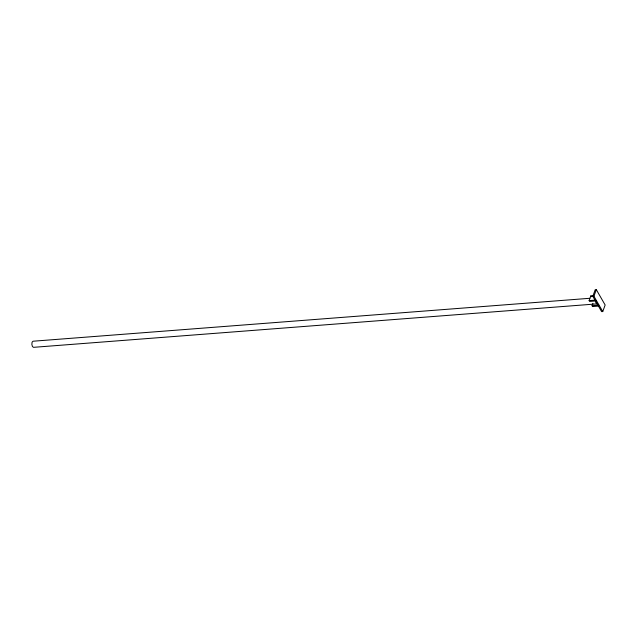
<?xml version="1.0" encoding="UTF-8"?>
<svg xmlns="http://www.w3.org/2000/svg" width="637" height="637" viewBox="0 0 637 637"><rect width="100%" height="100%" fill="white"/><g stroke="black" fill="none" stroke-linecap="round" stroke-linejoin="round"><path stroke-width="0.96" d="M596.336 300.911L589.615 301.428L589.129 300.576L590.841 295.894L593.724 295.672M592.808 296.309L595.205 289.747L596.328 289.668L605.15 305.004L602.753 311.565L601.631 311.644L592.808 296.309L593.923 296.221L602.753 311.565M593.923 296.221L596.328 289.668M598.318 306.094L592.561 306.54L592.068 305.688L592.928 303.347M589.774 298.291L33.02 341.225L32.089 342.22L31.85 344.426L32.447 346.544L33.522 347.332L597.211 303.865L596.136 303.077L595.539 300.959M589.129 300.576L594.886 300.131M592.068 305.688L598.788 305.171M590.841 295.894L591.335 296.746"/></g></svg>
